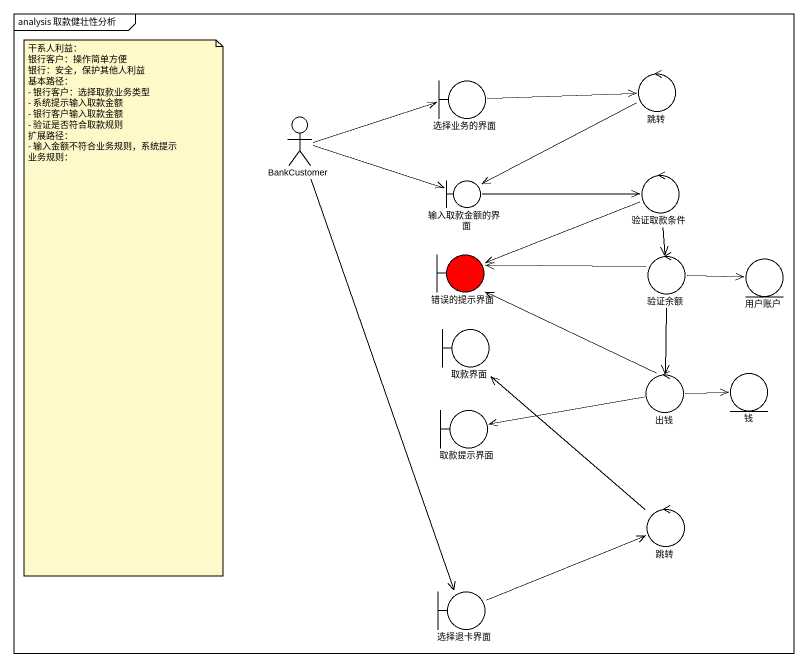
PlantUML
@startuml
mainframe analysis 取款健壮性分析
control 跳转
boundary 选择业务的界面
actor BankCustomer
boundary 输入取款金额的界面
control 验证取款条件
boundary 错误的提示界面 #FF0000
control 验证余额
entity 用户账户
boundary 取款界面
control 出钱
entity 钱
boundary 取款提示界面
control "跳转" as 跳转_2
boundary 选择退卡界面
跳转 -left-> 输入取款金额的界面
选择业务的界面 -right-> 跳转
BankCustomer -right-> 选择业务的界面
BankCustomer -right-> 输入取款金额的界面
BankCustomer --> 选择退卡界面
输入取款金额的界面 -right-> 验证取款条件
验证取款条件 -left-> 错误的提示界面
验证取款条件 --> 验证余额
验证余额 -left-> 错误的提示界面
验证余额 -right-> 用户账户
验证余额 --> 出钱
出钱 -up-> 错误的提示界面
出钱 -right-> 钱
出钱 -left-> 取款提示界面
跳转_2 -up-> 取款界面
选择退卡界面 -right-> 跳转_2
note as N1
  干系人利益：
  银行客户：操作简单方便
  银行：安全，保护其他人利益
  基本路径：
  - 银行客户：选择取款业务类型
  - 系统提示输入取款金额
  - 银行客户输入取款金额
  - 验证是否符合取款规则
  扩展路径：
  - 输入金额不符合业务规则，系统提示
  业务规则：
end note
@enduml
